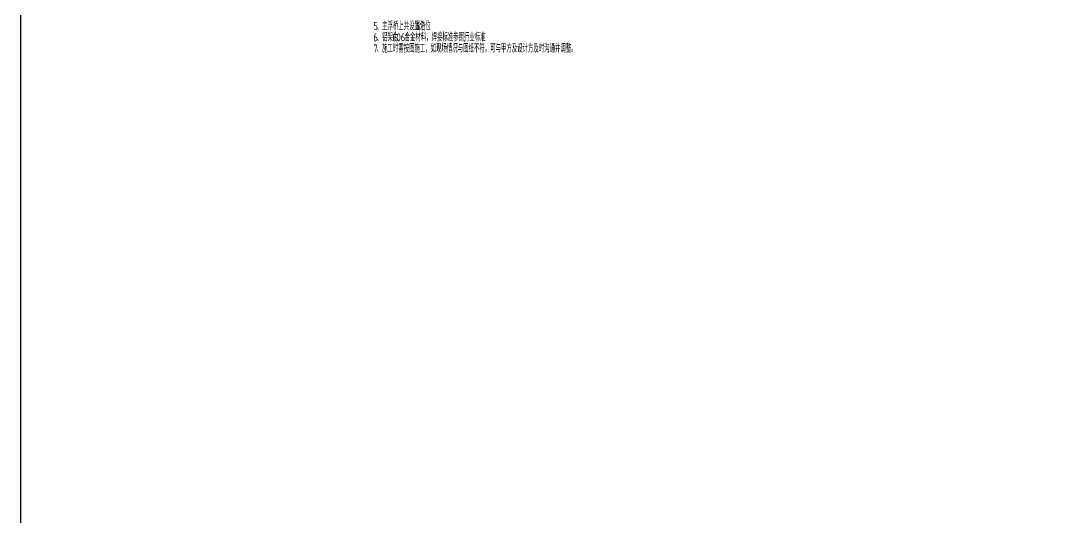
# Model space of a CAD drawing. Extents: x -89702 to 926017, y -610001 to -56924.
# Drawn here: x -6087 to 85435, y -288242 to -244834 of the extents above; entities that cross this region are included whole.
import ezdxf

# ---------------------------------------------------------------- set-up
doc = ezdxf.new("R2010")
doc.units = 0
doc.header["$LTSCALE"] = 10
doc.header["$MEASUREMENT"] = 0
doc.layers.add('L-构造线', color=6, linetype='Continuous')
doc.layers.add('PUB_TEXT', color=7, linetype='Continuous')
doc.styles.get("Standard").update_dxf_attribs({"font": 'gbenor.shx', "bigfont": 'gbcbig.shx'})

msp = doc.modelspace()

# ---------------------------------------------------------------- linework, layer by layer
at = {"layer": 'L-构造线'}
msp.add_lwpolyline([(-6086.7, -56924.3), (818318, -56924.3), (818318, -380806), (-6086.7, -380806)], close=True, dxfattribs=at)

# ---------------------------------------------------------------- texts
at = {"layer": 'PUB_TEXT', "linetype": 'ByBlock', "width": 0.7}
for s, height, p in [('5', 700, (24751.5, -245634.4)), ('、主浮桥上共设置泊位', 675.18, (25037.4, -245634.4)), ('6', 700, (28477.8, -245634.4)), ('个', 675.2, (28763.6, -245634.4)), (';', 700, (29107.7, -245634.4)), ('6', 700, (24751.5, -246614.4)), ('、铝架为', 675.18, (25037.4, -246614.4)), ('6061', 700, (26413.5, -246614.4)), ('合金材料，焊接标准参照行业标准', 675.177, (27475.2, -246614.4)), (';', 700, (32635.8, -246614.4)), ('7', 700, (24751.5, -247594.4)), ('、施工时需按图施工，如现场情况与图纸不符，可与甲方及设计方及时沟通并调整。', 675.177, (25037.4, -247594.4))]:
    msp.add_text(s, height=height, dxfattribs=at).set_placement(p)

doc.saveas('drawing.dxf')
